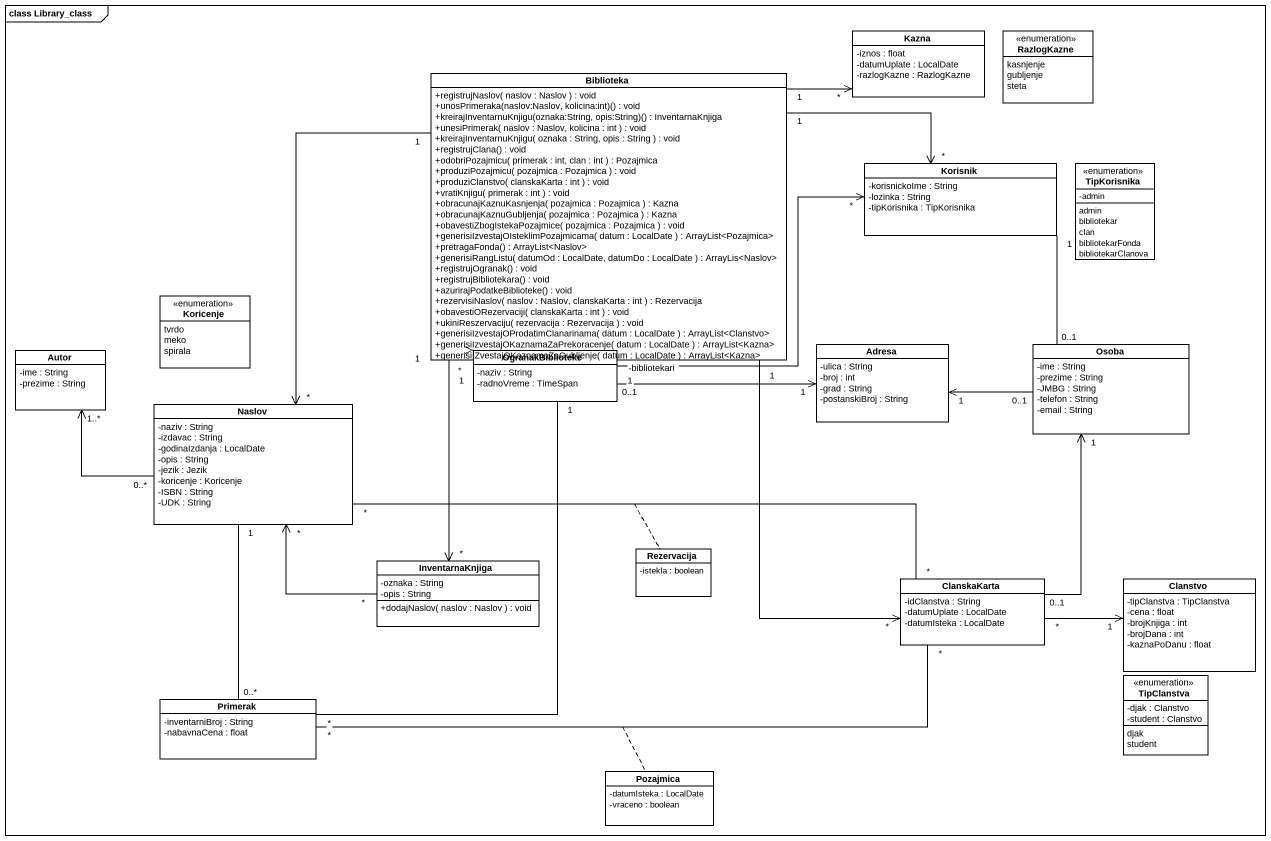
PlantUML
@startuml
mainframe class Library_class
hide circle
hide empty members
skinparam classAttributeIconSize 0
class Kazna {
  -iznos : float
  -datumUplate : LocalDate
  -razlogKazne : RazlogKazne
}
enum RazlogKazne {
  kasnjenje
  gubljenje
  steta
}
class Biblioteka {
  +registrujNaslov( naslov : Naslov ) : void
  +unosPrimeraka(naslov:Naslov, kolicina:int)() : void
  +kreirajInventarnuKnjigu(oznaka:String, opis:String)() : InventarnaKnjiga
  +unesiPrimerak( naslov : Naslov, kolicina : int ) : void
  +kreirajInventarnuKnjigu( oznaka : String, opis : String ) : void
  +registrujClana() : void
  +odobriPozajmicu( primerak : int, clan : int ) : Pozajmica
  +produziPozajmicu( pozajmica : Pozajmica ) : void
  +produziClanstvo( clanskaKarta : int ) : void
  +vratiKnjigu( primerak : int ) : void
  +obracunajKaznuKasnjenja( pozajmica : Pozajmica ) : Kazna
  +obracunajKaznuGubljenja( pozajmica : Pozajmica ) : Kazna
  +obavestiZbogIstekaPozajmice( pozajmica : Pozajmica ) : void
  +generisiIzvestajOIsteklimPozajmicama( datum : LocalDate ) : ArrayList<Pozajmica>
  +pretragaFonda() : ArrayList<Naslov>
  +generisiRangListu( datumOd : LocalDate, datumDo : LocalDate ) : ArrayLis<Naslov>
  +registrujOgranak() : void
  +registrujBibliotekara() : void
  +azurirajPodatkeBiblioteke() : void
  +rezervisiNaslov( naslov : Naslov, clanskaKarta : int ) : Rezervacija
  +obavestiORezervaciji( clanskaKarta : int ) : void
  +ukiniReszervaciju( rezervacija : Rezervacija ) : void
  +generisiIzvestajOProdatimClanarinama( datum : LocalDate ) : ArrayList<Clanstvo>
  +generisiIzvestajOKaznamaZaPrekoracenje( datum : LocalDate ) : ArrayList<Kazna>
  +generisiIZvestajOKaznamaZaGubljenje( datum : LocalDate ) : ArrayList<Kazna>
}
class Korisnik {
  -korisnickoIme : String
  -lozinka : String
  -tipKorisnika : TipKorisnika
}
enum TipKorisnika {
  -admin
  admin
  bibliotekar
  clan
  bibliotekarFonda
  bibliotekarClanova
}
enum Koricenje {
  tvrdo
  meko
  spirala
}
class Autor {
  -ime : String
  -prezime : String
}
class OgranakBiblioteke {
  -naziv : String
  -radnoVreme : TimeSpan
}
class Adresa {
  -ulica : String
  -broj : int
  -grad : String
  -postanskiBroj : String
}
class Osoba {
  -ime : String
  -prezime : String
  -JMBG : String
  -telefon : String
  -email : String
}
class Naslov {
  -naziv : String
  -izdavac : String
  -godinaIzdanja : LocalDate
  -opis : String
  -jezik : Jezik
  -koricenje : Koricenje
  -ISBN : String
  -UDK : String
}
class InventarnaKnjiga {
  -oznaka : String
  -opis : String
  +dodajNaslov( naslov : Naslov ) : void
}
class Rezervacija {
  -istekla : boolean
}
class ClanskaKarta {
  -idClanstva : String
  -datumUplate : LocalDate
  -datumIsteka : LocalDate
}
class Clanstvo {
  -tipClanstva : TipClanstva
  -cena : float
  -brojKnjiga : int
  -brojDana : int
  -kaznaPoDanu : float
}
enum TipClanstva {
  -djak : Clanstvo
  -student : Clanstvo
  djak
  student
}
class Primerak {
  -inventarniBroj : String
  -nabavnaCena : float
}
class Pozajmica {
  -datumIsteka : LocalDate
  -vraceno : boolean
}
Biblioteka "1" -right-> "*" Kazna
Biblioteka "1" -right-> "*" Korisnik
Biblioteka "1" --> "*" OgranakBiblioteke
Biblioteka "1" --> "*" Naslov
Biblioteka "1" --> "*" InventarnaKnjiga
Biblioteka "1" --> "*" ClanskaKarta
Korisnik "1" -- "0..1" Osoba
OgranakBiblioteke "1" -right-> "*" Korisnik : -bibliotekari
OgranakBiblioteke "0..1" -right-> "1" Adresa
OgranakBiblioteke "1" -- "*" Primerak
Osoba "0..1" -left-> "1" Adresa
Naslov "0..*" -left-> "1..*" Autor
Naslov "*" -right- "*" ClanskaKarta
(Naslov, ClanskaKarta) .. Rezervacija
Naslov "1" -- "0..*" Primerak
InventarnaKnjiga "*" -up-> "*" Naslov
ClanskaKarta "0..1" -up-> "1" Osoba
ClanskaKarta "*" -right-> "1" Clanstvo
Primerak "*" -right- "*" ClanskaKarta
(Primerak, ClanskaKarta) .. Pozajmica
@enduml
